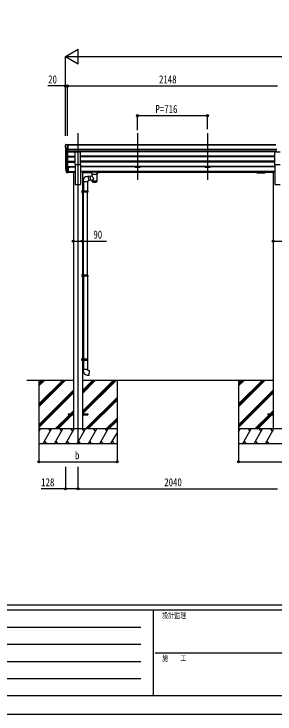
# Model space of a CAD drawing. Units: millimetres, scale not verified. Extents: x -10512 to 10512, y -7425 to 7425.
# Drawn here: x -4684 to -2018, y -7425 to -269 of the extents above; entities that cross this region are included whole.
import ezdxf
from ezdxf.enums import TextEntityAlignment as Align

# ---------------------------------------------------------------- set-up
doc = ezdxf.new("R2010")
doc.units = ezdxf.units.MM
doc.header["$LTSCALE"] = 30
for name, color, linetype in [('0-3_YKK_12', 2, 'Continuous'), ('0-4_YKK_13', 4, 'Continuous'), ('0-5_YKK_A1', 4, 'Continuous'), ('0-6_YKK_D', 6, 'Continuous'), ('0-7_YKK_ZWAK', 7, 'Continuous')]:
    doc.layers.add(name, color=color, linetype=linetype)
doc.styles.add('ＭＳ ゴシック', font='')
doc.styles.get('ＭＳ ゴシック').set_extended_font_data('MS Gothic')

msp = doc.modelspace()

# ---------------------------------------------------------------- linework, layer by layer
at = {"layer": '0-3_YKK_12'}
for p, q in [((-4030.97, -1486.98), (-4030.97, -4661.38)), ((-3422.97, -1486.98), (-3422.97, -1964.5)), ((-2706.97, -1486.98), (-2706.97, -1964.5))]:
    msp.add_line(p, q, dxfattribs=at)
at = {"layer": '0-4_YKK_13'}
for p, q in [((-4160.97, -1612.73), (-4160.97, -1613.36)), ((-4158.43, -1634.55), (-4153.12, -1637.62)), ((-4154.06, -1603.93), (-4158.13, -1609.74)), ((-4150.97, -1603.36), (-4153.3, -1603.51)), ((-4152.97, -1637.88), (-4152.97, -1654.15)), ((-4150.97, -1603.36), (-4132.47, -1603.36)), ((-4138.97, -1676.35), (-4138.97, -1603.36)), ((-4132.47, -1603.36), (-4122.47, -1603.45)), ((-4132.47, -1675.35), (-4132.47, -1603.36)), ((-4122.47, -1604.97), (-4122.47, -1603.45)), ((-4146.59, -1674.53), (-4155.59, -1658.94)), ((-4138.97, -1676.35), (-4144.18, -1676.03)), ((-4132.47, -1675.35), (-4138.97, -1675.35)), ((-4058.47, -1808.81), (-4058.47, -1677.01)), ((-4058.47, -1677.01), (-4003.47, -1677.01)), ((-4003.47, -1808.81), (-4003.47, -1677.01)), ((-2018.47, -1808.81), (-2018.47, -1677.01)), ((-2018.47, -1677.01), (-1963.47, -1677.01)), ((-4157.87, -1851.28), (-4154, -1859.22)), ((-4157.27, -1849.9), (-4154, -1856.96)), ((-4138.97, -1837.09), (-4138.97, -1891.86)), ((-4132.47, -1837.09), (-4138.97, -1837.09)), ((-4132.47, -1837.09), (-4132.47, -1891.12)), ((-4058.47, -1808.81), (-4003.47, -1808.81)), ((-2018.47, -1808.81), (-1963.47, -1808.81)), ((-4155.56, -1862.55), (-4155.22, -1866.96)), ((-4155.22, -1866.96), (-4146.41, -1890.5)), ((-4154.6, -1866.39), (-4146.41, -1882.57)), ((-4145.4, -1881.44), (-4153.16, -1866.04)), ((-4138.97, -1882.12), (-4144.1, -1882.12)), ((-4138.97, -1883.92), (-4143.81, -1883.92)), ((-4138.97, -1891.86), (-4143.81, -1891.86)), ((-4132.47, -1877.22), (-4138.97, -1877.22)), ((-4132.47, -1882.1), (-4138.97, -1882.1)), ((-4132.47, -1891.12), (-4138.97, -1891.12)), ((-3938.33, -1929.9), (-3925.81, -1928.35)), ((-3909.3, -1927.76), (-3925.64, -1930.29)), ((-3909.59, -1925.88), (-3884.37, -1921.97)), ((-3909.59, -1925.88), (-3902.57, -1971.14)), ((-3904.97, -1881.67), (-3904.97, -1892.43)), ((-3819.97, -1881), (-3902.97, -1881)), ((-3819.97, -1883.18), (-3902.97, -1883.18)), ((-3888.47, -1893.09), (-3902.97, -1893.09)), ((-3888.47, -1899.9), (-3888.47, -1889.62)), ((-3884.37, -1921.97), (-3884.37, -1904.39)), ((-3838.57, -1904.4), (-3838.55, -1984.69)), ((-3834.47, -1899.9), (-3834.47, -1889.62)), ((-3819.97, -1893.09), (-3834.47, -1893.09)), ((-3817.97, -1881.67), (-3817.97, -1892.43)), ((-3817.97, -1881.86), (-3817.97, -1883.4)), ((-2203.97, -1881.67), (-2203.97, -1892.43)), ((-2203.97, -1881.86), (-2203.97, -1883.4)), ((-2201.97, -1881), (-2118.97, -1881)), ((-2201.97, -1883.18), (-2118.97, -1883.18)), ((-2201.97, -1893.09), (-2118.97, -1893.09)), ((-2116.97, -1881.67), (-2116.97, -1892.43)), ((-3977.73, -1985.92), (-3977.73, -1975)), ((-3931.73, -1985.92), (-3977.73, -1985.92)), ((-3975.77, -1985.92), (-3975.77, -2076.75)), ((-3933.77, -1985.92), (-3933.77, -2079.31)), ((-3902.86, -1969.26), (-3921.98, -1972.23)), ((-3884.37, -1968.31), (-3902.57, -1971.14)), ((-3884.38, -1984.69), (-3884.37, -1968.06)), ((-3973.77, -2076.81), (-3989.77, -2076.34)), ((-3989.77, -2076.34), (-3989.77, -2094.28)), ((-3973.77, -2093.81), (-3989.77, -2094.28)), ((-3973.77, -2078.81), (-3975.77, -2078.81)), ((-3932.77, -2079.31), (-3975.77, -2079.31)), ((-3931.77, -2081.31), (-3975.77, -2081.31)), ((-3931.77, -2089.31), (-3975.77, -2089.31)), ((-3932.77, -2091.31), (-3975.77, -2091.31)), ((-3975.77, -2936), (-3975.77, -2093.87)), ((-3973.77, -2078.81), (-3973.77, -2076.81)), ((-3973.77, -2093.81), (-3973.77, -2091.81)), ((-3971.29, -2081.31), (-3970.86, -2079.31)), ((-3933.77, -2938.56), (-3933.77, -2091.31)), ((-3931.77, -2081.31), (-3932.77, -2079.31)), ((-3931.77, -2089.31), (-3932.77, -2091.31)), ((-3931.77, -2081.31), (-3931.77, -2089.31)), ((-3973.77, -2936.06), (-3989.77, -2935.59)), ((-3989.77, -2935.59), (-3989.77, -2953.53)), ((-3973.77, -2953.06), (-3989.77, -2953.53)), ((-3973.77, -2938.06), (-3975.77, -2938.06)), ((-3932.77, -2938.56), (-3975.77, -2938.56)), ((-3931.77, -2940.56), (-3975.77, -2940.56)), ((-3931.77, -2948.56), (-3975.77, -2948.56)), ((-3932.77, -2950.56), (-3975.77, -2950.56)), ((-3975.77, -2953.12), (-3975.77, -3795.25)), ((-3973.77, -2938.06), (-3973.77, -2936.06)), ((-3973.77, -2953.06), (-3973.77, -2951.06)), ((-3971.29, -2940.56), (-3970.86, -2938.56)), ((-3933.77, -2950.56), (-3933.77, -3797.81)), ((-3931.77, -2940.56), (-3932.77, -2938.56)), ((-3931.77, -2948.56), (-3932.77, -2950.56)), ((-3931.77, -2940.56), (-3931.77, -2948.56)), ((-3973.77, -3795.31), (-3989.77, -3794.84)), ((-3989.77, -3812.78), (-3989.77, -3794.84)), ((-3973.77, -3812.31), (-3989.77, -3812.78)), ((-3932.77, -3797.81), (-3975.77, -3797.81)), ((-3931.77, -3799.81), (-3975.77, -3799.81)), ((-3931.77, -3807.81), (-3975.77, -3807.81)), ((-3932.77, -3809.81), (-3975.77, -3809.81)), ((-3973.77, -3810.31), (-3975.77, -3810.31)), ((-3975.77, -3812.37), (-3975.77, -3903.81)), ((-3973.77, -3795.31), (-3973.77, -3797.31)), ((-3973.77, -3810.31), (-3973.77, -3812.31)), ((-3971.29, -3807.81), (-3970.86, -3809.81)), ((-3933.77, -3809.81), (-3933.77, -3903.81)), ((-3931.77, -3799.81), (-3932.77, -3797.81)), ((-3931.77, -3807.81), (-3932.77, -3809.81)), ((-3931.77, -3807.81), (-3931.77, -3799.81)), ((-3931.77, -3903.81), (-3977.77, -3903.81)), ((-3977.77, -3903.81), (-3977.77, -3914.73)), ((-3931.77, -3913.81), (-3931.77, -3903.81)), ((-4130.97, -4356.88), (-4130.97, -4365.88)), ((-4130.97, -4356.88), (-4076.17, -4356.88)), ((-3985.77, -4356.88), (-3930.97, -4356.88)), ((-3930.97, -4356.88), (-3930.97, -4365.88)), ((-2090.97, -4356.88), (-2090.97, -4365.88)), ((-2090.97, -4356.88), (-2036.17, -4356.88)), ((-4130.97, -4365.88), (-4076.17, -4365.88)), ((-3985.77, -4365.88), (-3930.97, -4365.88)), ((-2090.97, -4365.88), (-2036.17, -4365.88))]:
    msp.add_line(p, q, dxfattribs=at)
for points in [[(-3925.81, -1928.35), (-3921.81, -1974.17), (-3931.73, -1975.92), (-3931.73, -1985.92)], [(-3902.97, -1881), (-3903.32, -1881.01), (-3903.85, -1881.03), (-3904.3, -1881.08), (-3904.6, -1881.16), (-3904.77, -1881.26), (-3904.89, -1881.4), (-3904.96, -1881.58), (-3904.97, -1881.67)], [(-3902.97, -1893.09), (-3903.32, -1893.09), (-3903.85, -1893.06), (-3904.3, -1893.01), (-3904.6, -1892.93), (-3904.77, -1892.83), (-3904.89, -1892.7), (-3904.96, -1892.52), (-3904.97, -1892.43)], [(-3884.37, -1904.39), (-3884.6, -1904.29), (-3885.96, -1903.56), (-3887.07, -1902.71), (-3887.83, -1901.85), (-3888.29, -1900.95), (-3888.46, -1900.06)], [(-3834.51, -1899.84), (-3834.48, -1900.2), (-3834.73, -1901.16), (-3835.25, -1902.04), (-3836.05, -1902.88), (-3837.17, -1903.67), (-3838.57, -1904.4)], [(-3817.97, -1881.67), (-3818.01, -1881.47), (-3818.09, -1881.33), (-3818.19, -1881.24), (-3818.29, -1881.18), (-3818.41, -1881.13), (-3818.7, -1881.07), (-3819.19, -1881.03), (-3819.73, -1881), (-3819.97, -1881)], [(-3817.97, -1892.43), (-3818.01, -1892.62), (-3818.09, -1892.76), (-3818.19, -1892.85), (-3818.29, -1892.91), (-3818.41, -1892.96), (-3818.7, -1893.02), (-3819.19, -1893.07), (-3819.73, -1893.09), (-3819.97, -1893.09)], [(-2203.97, -1881.67), (-2203.93, -1881.47), (-2203.85, -1881.33), (-2203.75, -1881.24), (-2203.65, -1881.18), (-2203.53, -1881.13), (-2203.23, -1881.07), (-2202.74, -1881.03), (-2202.2, -1881), (-2201.97, -1881)], [(-2203.97, -1892.43), (-2203.93, -1892.62), (-2203.85, -1892.76), (-2203.75, -1892.85), (-2203.65, -1892.91), (-2203.53, -1892.96), (-2203.23, -1893.02), (-2202.74, -1893.07), (-2202.2, -1893.09), (-2201.97, -1893.09)], [(-2118.97, -1881), (-2118.62, -1881.01), (-2118.09, -1881.03), (-2117.64, -1881.08), (-2117.33, -1881.16), (-2117.16, -1881.26), (-2117.04, -1881.4), (-2116.98, -1881.58), (-2116.97, -1881.67)], [(-2118.97, -1893.09), (-2118.62, -1893.09), (-2118.09, -1893.06), (-2117.64, -1893.01), (-2117.33, -1892.93), (-2117.16, -1892.83), (-2117.04, -1892.7), (-2116.98, -1892.52), (-2116.97, -1892.43)], [(-3973.77, -2091.81), (-3975.77, -2091.81), (-3975.77, -2078.81)], [(-3971.29, -2081.31), (-3971.29, -2089.31), (-3970.86, -2091.31)], [(-3973.77, -2951.06), (-3975.77, -2951.06), (-3975.77, -2938.06)], [(-3971.29, -2940.56), (-3971.29, -2948.56), (-3970.86, -2950.56)], [(-3973.77, -3797.31), (-3975.77, -3797.31), (-3975.77, -3810.31)], [(-3971.29, -3807.81), (-3971.29, -3799.81), (-3970.86, -3797.81)], [(-3936.69, -3959.56), (-3915.85, -3961.38), (-3911.84, -3915.56), (-3931.77, -3913.81)]]:
    msp.add_lwpolyline(points, dxfattribs=at)
for centre, radius, start, end in [((-4157.97, -1612.73), 3, 93, 180), ((-3958.97, -1613.36), 202, 180, 184.94904), ((-4154.06, -1630.18), 6.18, 185.7035, 224.99897), ((-4153.24, -1604.5), 1, 93.5, 145), ((-4153.27, -1637.88), 0.3, 0, 60), ((-4153, -1657.44), 3, 94.7167, 210), ((-4153.27, -1654.15), 0.3, 274.7167, 0), ((-4143.99, -1673.03), 3, 210, 266.5), ((-4129.79, -1842.16), 29.53, 186.50806, 197.98144), ((-4128.38, -1840.4), 30.41, 187.1552, 198.19734), ((-3931.82, -1975.35), 45.91, 98.14944, 179.55845), ((-3932.77, -3914.73), 45, 180, 265)]:
    msp.add_arc(centre, radius, start, end, dxfattribs=at)
for centre, major_axis, ratio, start_param, end_param in [((-4070.32, -1842.59), (-89.06, 1.43), 0.57596, 6.1962358, 6.3678173), ((-4071.11, -1835.92), (87.93, 4.42), 0.541684, 3.0659337, 3.2228513), ((-4154.26, -1862.55), (1.3, 0), 0.90356, 1.3700892, 3.347195), ((-4068.34, -1846.36), (-89.07, 0), 0.90356, 0.2056023, 0.2515348), ((-4069.05, -1842.49), (-88.05, 0), 0.90356, 0.2662965, 0.3003836), ((-4143.81, -1881.21), (-3, 0), 0.90356, 0.5235988, 1.5707963), ((-4143.81, -1889.15), (3, 0), 0.90356, 3.6651914, 4.712389), ((-4144.1, -1880.76), (-1.5, 0), 0.90356, 0.5235988, 1.5707963), ((-3902.97, -1883.4), (-2, 0), 0.109601, 4.712389, 6.2831853), ((-3861.47, -1889.62), (-27, 0), 0.122176, 3.1415927, 6.2831853), ((-3872.47, -1899.9), (-16, 0), 0.361356, 0, 0.0194874), ((-3861.47, -1948.51), (22.81, -26.62), 0.234429, 3.1563334, 4.5976381), ((-3861.46, -1904.85), (-22.92, 0.42), 0.07247, 0.0008089, 1.5716053), ((-3861.46, -1906.48), (-22.92, 0.42), 0.07247, 0.0008089, 1.5716053), ((-3861.48, -1904.85), (22.91, 0.42), 0.072511, 4.711586, 6.2823824), ((-3861.48, -1906.48), (22.91, 0.42), 0.072511, 4.711586, 6.2823824), ((-3819.97, -1883.4), (-2, 0), 0.109601, 3.1415927, 4.712389), ((-2201.97, -1883.4), (2, 0), 0.109601, 1.5707963, 3.1415927), ((-2118.97, -1883.4), (2, 0), 0.109601, 0, 1.5707963), ((-3864.02, -1945.87), (-20.32, -22.25), 0.045535, 4.9756507, 6.2441899), ((-3861.47, -1984.69), (-22.92, 0), 0.101955, 6.2829723, 9.4248207), ((-3861.47, -1972.25), (-22.91, 0), 0.122865, 6.2831853, 9.424778)]:
    msp.add_ellipse(centre, major_axis=major_axis, ratio=ratio, start_param=start_param, end_param=end_param, dxfattribs=at)
at = {"layer": '0-5_YKK_A1'}
for p, q in [((-4158.97, -1633.94), (-4158.97, -1836.72)), ((-4138.97, -1644.47), (-4138.97, -1837.09)), ((-2007.47, -1604.97), (-4132.47, -1604.97)), ((-2007.47, -1610.18), (-4132.47, -1610.18)), ((-4154, -1661.71), (-4154, -1863.43)), ((-4144.97, -1675.87), (-4144.98, -1881.86)), ((-4138.97, -1677.87), (-4058.47, -1677.87)), ((-1997.47, -1653.72), (-4132.47, -1653.72)), ((-1997.47, -1671.57), (-4132.47, -1671.57)), ((-1997.47, -1674.81), (-4132.47, -1674.81)), ((-4113.97, -1674.81), (-4113.97, -1677.87)), ((-2018.47, -1677.87), (-4003.47, -1677.87)), ((-3447.97, -1674.91), (-3447.97, -1677.87)), ((-3397.97, -1674.91), (-3397.97, -1677.87)), ((-2731.97, -1674.91), (-2731.97, -1677.87)), ((-2681.97, -1674.91), (-2681.97, -1677.87)), ((-4138.97, -1721.23), (-4058.47, -1721.23)), ((-4138.97, -1722.73), (-4058.47, -1722.73)), ((-4138.97, -1727.04), (-4058.47, -1727.04)), ((-4138.97, -1730.45), (-4058.47, -1730.45)), ((-4138.97, -1773.81), (-4058.47, -1773.81)), ((-4138.97, -1775.3), (-4058.47, -1775.3)), ((-4138.97, -1779.62), (-4058.47, -1779.62)), ((-4138.97, -1783.02), (-4058.47, -1783.02)), ((-4113.97, -1727.04), (-4113.97, -1730.45)), ((-4113.97, -1779.62), (-4113.97, -1783.02)), ((-2018.47, -1721.23), (-4003.47, -1721.23)), ((-2018.47, -1722.73), (-4003.47, -1722.73)), ((-2018.47, -1727.04), (-4003.47, -1727.04)), ((-2018.47, -1730.45), (-4003.47, -1730.45)), ((-2018.47, -1773.81), (-4003.47, -1773.81)), ((-2018.47, -1775.3), (-4003.47, -1775.3)), ((-2018.47, -1779.62), (-4003.47, -1779.62)), ((-2018.47, -1783.02), (-4003.47, -1783.02)), ((-3447.97, -1727.04), (-3447.97, -1730.45)), ((-3447.97, -1779.62), (-3447.97, -1783.02)), ((-3397.97, -1727.04), (-3397.97, -1730.45)), ((-3397.97, -1783.02), (-3397.97, -1779.62)), ((-2731.97, -1727.04), (-2731.97, -1730.45)), ((-2731.97, -1779.62), (-2731.97, -1783.02)), ((-2681.97, -1727.04), (-2681.97, -1730.45)), ((-2681.97, -1783.02), (-2681.97, -1779.62)), ((-4138.97, -1826.39), (-4058.47, -1826.39)), ((-4138.97, -1827.88), (-4058.47, -1827.88)), ((-4138.97, -1832.2), (-4058.47, -1832.2)), ((-4113.97, -1837.72), (-4132.47, -1837.72)), ((-4113.97, -1832.2), (-4113.97, -1837.72)), ((-4113.97, -1832.78), (-4058.47, -1832.78)), ((-4058.47, -1808.81), (-4058.47, -2011.38)), ((-4003.47, -1808.81), (-4003.47, -2011.38)), ((-2018.47, -1826.39), (-4003.47, -1826.39)), ((-2018.47, -1827.88), (-4003.47, -1827.88)), ((-2018.47, -1832.2), (-4003.47, -1832.2)), ((-3447.97, -1832.78), (-4003.47, -1832.78)), ((-3447.97, -1832.2), (-3447.97, -1837.72)), ((-3397.97, -1837.72), (-3447.97, -1837.72)), ((-3397.97, -1832.2), (-3397.97, -1837.72)), ((-2731.97, -1832.78), (-3397.97, -1832.78)), ((-2731.97, -1832.2), (-2731.97, -1837.72)), ((-2681.97, -1837.72), (-2731.97, -1837.72)), ((-2681.97, -1832.2), (-2681.97, -1837.72)), ((-2018.47, -1832.78), (-2681.97, -1832.78)), ((-2018.47, -1808.81), (-2018.47, -2011.38)), ((-4132.47, -1879.79), (-4058.47, -1879.79)), ((-4132.47, -1881.19), (-4058.47, -1881.19)), ((-4076.17, -1888.88), (-4132.47, -1888.88)), ((-4076.17, -1882.38), (-4076.17, -4511.38)), ((-4076.17, -1882.38), (-4058.47, -1882.38)), ((-2018.47, -1879.79), (-4003.47, -1879.79)), ((-2018.47, -1881.19), (-4003.47, -1881.19)), ((-3985.77, -1882.38), (-4003.47, -1882.38)), ((-3985.77, -1882.38), (-3985.77, -4511.38)), ((-3985.77, -1888.88), (-3904.97, -1888.88)), ((-2203.97, -1888.88), (-3817.97, -1888.88)), ((-2036.17, -1888.88), (-2116.97, -1888.88)), ((-2036.17, -1882.38), (-2036.17, -4511.38)), ((-2036.17, -1882.38), (-2018.47, -1882.38)), ((-4058.47, -2011.38), (-4003.47, -2011.38)), ((-2018.47, -2011.38), (-1963.47, -2011.38)), ((-4553, -4011.38), (-4076.17, -4011.38)), ((-4431.17, -4011.38), (-4431.17, -4661.38)), ((-4431.17, -4255.56), (-4186.99, -4011.38)), ((-4431.17, -4269.7), (-4172.85, -4011.38)), ((-4431.17, -4283.84), (-4158.7, -4011.38)), ((-4431.17, -4071.71), (-4370.84, -4011.38)), ((-4431.17, -4057.57), (-4384.98, -4011.38)), ((-4431.17, -4043.43), (-4399.12, -4011.38)), ((-3985.97, -4330.86), (-3666.49, -4011.38)), ((-3985.97, -4345), (-3652.35, -4011.38)), ((-3985.97, -4147.01), (-3850.34, -4011.38)), ((-3985.97, -4132.87), (-3864.48, -4011.38)), ((-3985.97, -4118.73), (-3878.62, -4011.38)), ((-3985.77, -4011.38), (-2036.17, -4011.38)), ((-3983.71, -4356.88), (-3638.2, -4011.38)), ((-3631.17, -4011.38), (-3631.17, -4661.38)), ((-2391.17, -4011.38), (-2391.17, -4661.38)), ((-2391.17, -4255.56), (-2146.99, -4011.38)), ((-2391.17, -4269.7), (-2132.85, -4011.38)), ((-2391.17, -4283.84), (-2118.7, -4011.38)), ((-2391.17, -4071.71), (-2330.84, -4011.38)), ((-2391.17, -4057.57), (-2344.98, -4011.38)), ((-2391.17, -4043.43), (-2359.12, -4011.38)), ((-4431.17, -4467.69), (-4076.37, -4112.89)), ((-4431.17, -4481.83), (-4076.37, -4127.03)), ((-4431.17, -4495.97), (-4076.37, -4141.18)), ((-2391.17, -4467.69), (-2036.37, -4112.89)), ((-2391.17, -4481.83), (-2036.37, -4127.03)), ((-2391.17, -4495.97), (-2036.37, -4141.18)), ((-3954.36, -4511.38), (-3631.17, -4188.19)), ((-3940.22, -4511.38), (-3631.17, -4202.33)), ((-3926.07, -4511.38), (-3631.17, -4216.48)), ((-4108.23, -4356.88), (-4076.37, -4325.02)), ((-4094.08, -4356.88), (-4076.37, -4339.17)), ((-4079.94, -4356.88), (-4076.17, -4353.11)), ((-2068.23, -4356.88), (-2036.37, -4325.02)), ((-2054.08, -4356.88), (-2036.37, -4339.17)), ((-2039.94, -4356.88), (-2036.37, -4353.31)), ((-4262.73, -4511.38), (-4117.23, -4365.88)), ((-4248.58, -4511.38), (-4103.08, -4365.88)), ((-4234.44, -4511.38), (-4088.94, -4365.88)), ((-3742.23, -4511.38), (-3631.17, -4400.32)), ((-3728.08, -4511.38), (-3631.17, -4414.47)), ((-3713.94, -4511.38), (-3631.17, -4428.61)), ((-2222.73, -4511.38), (-2077.23, -4365.88)), ((-2208.58, -4511.38), (-2063.08, -4365.88)), ((-2194.44, -4511.38), (-2048.94, -4365.88)), ((-3631.17, -4511.38), (-4431.17, -4511.38)), ((-4431.17, -4538.88), (-4415.29, -4511.38)), ((-4386.42, -4661.38), (-4299.82, -4511.38)), ((-4314.82, -4537.36), (-4329.82, -4511.38)), ((-4270.95, -4661.38), (-4184.35, -4511.38)), ((-4199.35, -4537.36), (-4214.35, -4511.38)), ((-4155.48, -4661.38), (-4068.88, -4511.38)), ((-4083.88, -4537.36), (-4098.88, -4511.38)), ((-4040.01, -4661.38), (-3953.41, -4511.38)), ((-3968.41, -4537.36), (-3983.41, -4511.38)), ((-3924.54, -4661.38), (-3837.94, -4511.38)), ((-3852.94, -4537.36), (-3867.94, -4511.38)), ((-3809.07, -4661.38), (-3722.47, -4511.38)), ((-3752.47, -4511.38), (-3737.47, -4537.36)), ((-3693.6, -4661.38), (-3631.17, -4553.24)), ((-3637, -4511.38), (-3631.17, -4521.48)), ((-1591.17, -4511.38), (-2391.17, -4511.38)), ((-2391.17, -4538.88), (-2375.29, -4511.38)), ((-2346.42, -4661.38), (-2259.82, -4511.38)), ((-2274.82, -4537.36), (-2289.82, -4511.38)), ((-2230.95, -4661.38), (-2144.35, -4511.38)), ((-2159.35, -4537.36), (-2174.35, -4511.38)), ((-2115.48, -4661.38), (-2028.88, -4511.38)), ((-2043.88, -4537.36), (-2058.88, -4511.38)), ((-4371.42, -4635.4), (-4356.42, -4661.38)), ((-4255.95, -4635.4), (-4240.95, -4661.38)), ((-4140.48, -4635.4), (-4125.48, -4661.38)), ((-4025.01, -4635.4), (-4010.01, -4661.38)), ((-3909.54, -4635.4), (-3894.54, -4661.38)), ((-3794.07, -4635.4), (-3779.07, -4661.38)), ((-3678.6, -4635.4), (-3663.6, -4661.38)), ((-2331.42, -4635.4), (-2316.42, -4661.38)), ((-2215.95, -4635.4), (-2200.95, -4661.38)), ((-2100.48, -4635.4), (-2085.48, -4661.38)), ((-4431.17, -4661.38), (-3631.17, -4661.38)), ((-2391.17, -4661.38), (-1591.17, -4661.38))]:
    msp.add_line(p, q, dxfattribs=at)
at = {"layer": '0-6_YKK_D'}
for p, q in [((-4158.97, -704.97), (-4029.06, -629.97)), ((-4029.06, -779.97), (-4029.06, -629.97)), ((-4158.97, -1512.54), (-4158.97, -703.97)), ((-4158.97, -704.97), (-4029.06, -779.97)), ((-4158.97, -704.97), (-3899.16, -704.97)), ((-4008.97, -704.97), (2175.03, -704.97)), ((-4158.97, -1513.54), (-4158.97, -1003.97)), ((-4138.97, -1514.54), (-4138.97, -1003.97)), ((-4138.97, -1514.54), (-4138.97, -1003.97)), ((-4138.97, -1004.97), (-1990.97, -1004.97)), ((-3422.97, -1458.09), (-3422.97, -1306.99)), ((-3422.97, -1307.99), (-2706.97, -1307.99)), ((-2706.97, -1446.95), (-2706.97, -1306.99)), ((-2036.17, -2569.28), (-2036.17, -2591.93)), ((-4431.17, -4661.38), (-4431.17, -4848.09)), ((-3631.17, -4662.38), (-3631.17, -4848.09)), ((-2391.17, -4661.38), (-2391.17, -4848.09)), ((-4431.17, -4847.09), (-3631.17, -4847.09)), ((-2391.17, -4847.09), (-1591.17, -4847.09)), ((-4158.97, -4897.66), (-4158.97, -5123.97)), ((-4030.97, -4897.66), (-4030.97, -5123.97)), ((-4030.97, -4897.66), (-4030.97, -5123.97)), ((-4030.97, -5122.97), (-1990.97, -5122.97))]:
    msp.add_line(p, q, dxfattribs=at)
for points in [[(-4138.97, -1004.97), (-4158.97, -1004.97), (-4337.47, -1004.97)], [(-4080.17, -2590.93), (-3989.77, -2590.93), (-3739.97, -2590.93)], [(-2036.17, -2590.93), (-1945.77, -2590.93), (-1695.97, -2590.93)], [(-4030.97, -5122.97), (-4158.97, -5122.97), (-4408.07, -5122.97)]]:
    msp.add_lwpolyline(points, dxfattribs=at)
for centre in [(-4158.97, -1004.97), (-4138.97, -1004.97), (-4138.97, -1004.97), (-3422.97, -1307.99), (-2706.97, -1307.99), (-4080.17, -2590.93), (-3989.77, -2590.93), (-2036.17, -2590.93), (-4431.17, -4847.09), (-3631.17, -4847.09), (-2391.17, -4847.09), (-4158.97, -5122.97), (-4030.97, -5122.97), (-4030.97, -5122.97)]:
    msp.add_circle(centre, 10.62, dxfattribs=at)
at = {"layer": '0-7_YKK_ZWAK'}
for p, q in [((9737.55, -6312.5), (-9762.45, -6312.5)), ((-3262.45, -6362.5), (-9762.45, -6362.5)), ((-3262.45, -6362.5), (-3262.45, -7237.5)), ((-12.45, -6362.5), (-3262.45, -6362.5)), ((-9656.2, -6537.5), (-3387.45, -6537.5)), ((-9656.2, -6712.5), (-3387.45, -6712.5)), ((-3243.7, -6800), (-12.45, -6800)), ((-9656.2, -6887.5), (-3387.45, -6887.5)), ((-9656.2, -7062.5), (-3387.45, -7062.5)), ((-9762.45, -7237.5), (-3262.45, -7237.5)), ((-3262.45, -7237.5), (-12.45, -7237.5))]:
    msp.add_line(p, q, dxfattribs=at)
msp.add_lwpolyline([(-10512.5, -7425), (10512.5, -7425), (10512.5, 7425), (-10512.5, 7425)], close=True, dxfattribs=at)

# ---------------------------------------------------------------- texts
at = {"layer": '0-6_YKK_D', "style": 'ＭＳ ゴシック', "width": 0.8}
for s, p in [('20', (-4335.47, -1002.97)), ('2148', (-3202.97, -1002.97)), ('P=716', (-3238.97, -1306.69)), ('90', (-3873.27, -2589.63)), ('b', (-4061.17, -4845.79)), ('128', (-4406.77, -5121.67)), ('2040', (-3148.97, -5121.64))]:
    msp.add_text(s, height=82.48, dxfattribs=at).set_placement(p, align=Align.BOTTOM_LEFT)
at = {"layer": '0-7_YKK_ZWAK', "style": 'ＭＳ ゴシック', "width": 0.8}
for s, p in [('設計監理', (-3170.78, -6462.5)), ('施\u3000\u3000工', (-3170.78, -6900))]:
    msp.add_text(s, height=54.99, dxfattribs=at).set_placement(p, align=Align.BOTTOM_LEFT)

doc.saveas('drawing.dxf')
